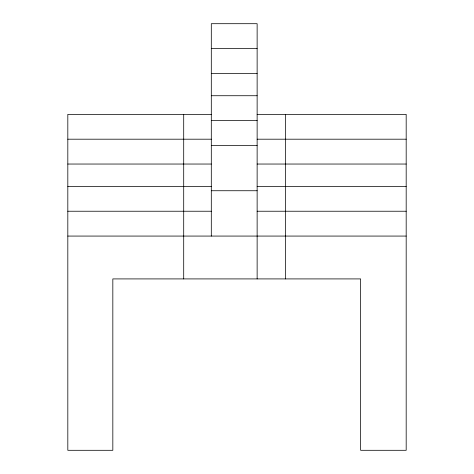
<?xml version="1.0" encoding="UTF-8"?>
<svg xmlns="http://www.w3.org/2000/svg" width="474" height="474" viewBox="0 0 474 474"><rect width="100%" height="100%" fill="white"/><g stroke="black" fill="none" stroke-linecap="round" stroke-linejoin="round"><path stroke-width="0.71" d="M211.303 48.538L257.133 48.538M211.303 73.375L257.133 73.375M211.303 95.73L257.133 95.73M211.303 114.358L67.818 114.358L67.818 450.3L112.83 450.3L112.83 278.913L360.631 278.913L360.631 450.3L406.182 450.3L406.182 114.358L257.133 114.358M211.303 120.568L257.133 120.568M67.818 139.196L211.303 139.196M257.133 139.196L406.182 139.196M211.303 145.405L257.133 145.405M67.818 164.04L211.303 164.04M257.133 164.04L406.182 164.04M67.818 186.395L211.303 186.395M257.133 186.395L406.182 186.395M211.303 190.738L257.133 190.738M67.818 211.232L211.303 211.232M257.133 211.232L406.182 211.232M67.818 236.07L406.182 236.07M285.544 114.358L285.544 278.913M257.133 278.913L257.133 23.7L211.303 23.7L211.303 236.07M183.705 114.358L183.705 278.913"/></g></svg>
